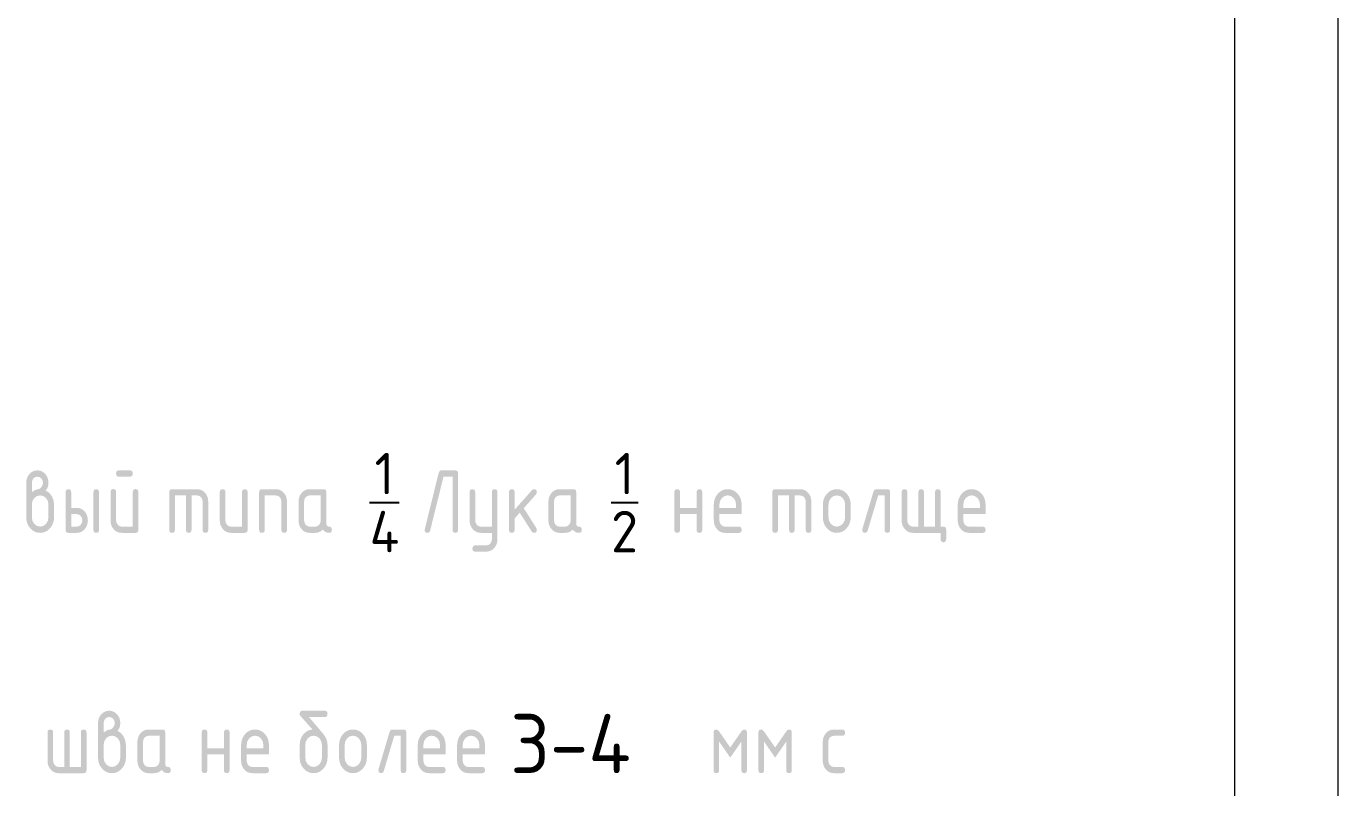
# Model space of a CAD drawing. Header units: millimetres. Extents: x 0 to 1189, y 0 to 841.
# Drawn here: x 1125.5 to 1189.1, y 104.6 to 141.5 of the extents above; entities that cross this region are included whole.
import ezdxf

# ---------------------------------------------------------------- set-up
doc = ezdxf.new("R2010")
doc.units = ezdxf.units.MM

msp = doc.modelspace()

# ---------------------------------------------------------------- hatches: boundary and pattern name
h = msp.add_hatch(color=7)
h.paths.add_polyline_path([(1125.799663, 118.887966), (1125.963237, 118.998692), (1126.112754, 119.036243), (1126.194058, 119.063735), (1126.267094, 119.142077), (1126.32132, 119.241571), (1126.338752, 119.341065), (1126.318908, 119.458612), (1126.259377, 119.557142), (1126.17194, 119.621427), (1126.067554, 119.641478), (1125.962685, 119.619773), (1125.87518, 119.557142), (1125.819025, 119.458612), (1125.799663, 119.341065)])
h.paths.add_polyline_path([(1126.470492, 118.976712), (1126.637786, 118.862679), (1126.7687, 118.697797), (1126.850142, 118.498119), (1126.877841, 118.282732), (1126.877841, 117.673088), (1126.865111, 117.522511), (1126.827267, 117.382528), (1126.764824, 117.254431), (1126.678301, 117.139511), (1126.575843, 117.042825), (1126.461811, 116.974147), (1126.337236, 116.933167), (1126.203153, 116.919577), (1126.067313, 116.933167), (1125.942428, 116.974147), (1125.828292, 117.042825), (1125.724698, 117.139511), (1125.63814, 117.256292), (1125.576697, 117.384182), (1125.540058, 117.523131), (1125.527914, 117.673088), (1125.527914, 119.341065), (1125.537836, 119.463228), (1125.567602, 119.575883), (1125.617211, 119.679029), (1125.686664, 119.772667), (1125.769355, 119.848166), (1125.859953, 119.902478), (1125.959128, 119.935293), (1126.067554, 119.9463), (1126.176264, 119.935232), (1126.276602, 119.901996), (1126.368466, 119.846538), (1126.451751, 119.768808), (1126.518974, 119.677401), (1126.567437, 119.575401), (1126.596781, 119.463168), (1126.606643, 119.341065), (1126.598159, 119.232278), (1126.572674, 119.135117), (1126.530136, 119.049843)])
h.paths.add_polyline_path([(1126.606643, 117.677498), (1126.606643, 118.282732), (1126.577773, 118.456296), (1126.489785, 118.604642), (1126.359078, 118.703516), (1126.203153, 118.735831), (1126.047228, 118.703516), (1125.916521, 118.604642), (1125.828327, 118.456296), (1125.799663, 118.282732), (1125.799663, 117.677498), (1125.828327, 117.500626), (1125.916521, 117.355588), (1126.047228, 117.254509), (1126.203153, 117.219989), (1126.359078, 117.254509), (1126.489785, 117.355588), (1126.577773, 117.502073)])
h = msp.add_hatch(color=7)
h.paths.add_polyline_path([(1130.963494, 118.887966), (1130.963494, 117.067853), (1130.95501, 117.001665), (1130.929525, 116.955474), (1130.886987, 116.928405), (1130.827343, 116.919577), (1130.153207, 116.919577), (1130.044239, 116.930041), (1129.944159, 116.961951), (1129.85338, 117.016082), (1129.772317, 117.093209), (1129.702864, 117.186847), (1129.653255, 117.289993), (1129.623489, 117.402648), (1129.613567, 117.524811), (1129.613567, 118.887966), (1129.622051, 118.954844), (1129.647536, 119.00255), (1129.690074, 119.031136), (1129.749717, 119.040653), (1129.809042, 119.031136), (1129.851417, 119.00255), (1129.876841, 118.954844), (1129.885316, 118.887966), (1129.885316, 117.524811), (1129.90516, 117.409676), (1129.964691, 117.313144), (1130.051715, 117.242795), (1130.153207, 117.219989), (1130.692296, 117.219989), (1130.692296, 118.887966), (1130.700762, 118.954844), (1130.726126, 119.00255), (1130.768337, 119.031136), (1130.827343, 119.040653), (1130.886987, 119.031136), (1130.929525, 119.00255), (1130.95501, 118.954844)])
h.paths.add_polyline_path([(1130.556145, 119.641478), (1130.017057, 119.641478), (1129.959963, 119.650995), (1129.918734, 119.67958), (1129.893731, 119.727286), (1129.885316, 119.794164), (1129.893731, 119.860723), (1129.918734, 119.908266), (1129.959963, 119.936791), (1130.017057, 119.9463), (1130.556145, 119.9463), (1130.615789, 119.936791), (1130.658327, 119.908266), (1130.683812, 119.860723), (1130.692296, 119.794164), (1130.683812, 119.727286), (1130.658327, 119.67958), (1130.615789, 119.650995)])
h = msp.add_hatch(color=7)
h.dxf.hatch_style = 2
h.paths.add_polyline_path([(1145.650177, 119.9463), (1146.328723, 119.9463), (1146.38605, 119.936791), (1146.427253, 119.908266), (1146.452126, 119.860723), (1146.460464, 119.794164), (1146.460464, 117.067853), (1146.452126, 117.001665), (1146.427253, 116.955474), (1146.38605, 116.928405), (1146.328723, 116.919577), (1146.269399, 116.928405), (1146.227024, 116.955474), (1146.201599, 117.001665), (1146.193124, 117.067853), (1146.193124, 119.641478), (1145.75601, 119.641478), (1145.10723, 117.021), (1145.061686, 116.944864), (1144.979348, 116.919577), (1144.919705, 116.928405), (1144.877167, 116.955474), (1144.851681, 117.001665), (1144.843198, 117.067853), (1144.846092, 117.089006), (1144.854773, 117.122975), (1145.514578, 119.794164), (1145.535765, 119.860723), (1145.565428, 119.908266), (1145.603565, 119.936791)])
h = msp.add_hatch(color=7)
h.paths.add_polyline_path([(1128.51558, 117.524811), (1128.505719, 117.402648), (1128.476375, 117.289993), (1128.427911, 117.186847), (1128.360689, 117.093209), (1128.277404, 117.016082), (1128.18554, 116.961951), (1128.085202, 116.930041), (1127.976492, 116.919577), (1127.573002, 116.919577), (1127.513359, 116.928405), (1127.470821, 116.955474), (1127.445335, 117.001665), (1127.436852, 117.067853), (1127.436852, 118.887966), (1127.445335, 118.952295), (1127.470821, 118.998692), (1127.513359, 119.026795), (1127.573002, 119.036243), (1127.632327, 119.026795), (1127.674701, 118.998692), (1127.700126, 118.952295), (1127.708601, 118.887966), (1127.708601, 118.130045), (1127.976492, 118.130045), (1128.085202, 118.119047), (1128.18554, 118.086293), (1128.277404, 118.032144), (1128.360689, 117.956964), (1128.427911, 117.86324), (1128.476375, 117.759904), (1128.505719, 117.64706)])
h.paths.add_polyline_path([(1128.24769, 117.524811), (1128.227846, 117.642358), (1128.168315, 117.740887), (1128.080878, 117.804001), (1127.976492, 117.825774), (1127.708601, 117.825774), (1127.708601, 117.219989), (1127.976492, 117.219989), (1128.080878, 117.242313), (1128.168315, 117.309286), (1128.227846, 117.40754)])
h.paths.add_polyline_path([(1128.786778, 118.887966), (1128.795253, 118.952295), (1128.820678, 118.998692), (1128.863053, 119.026795), (1128.922377, 119.036243), (1128.979704, 119.026795), (1129.020907, 118.998692), (1129.04578, 118.952295), (1129.054118, 118.887966), (1129.054118, 117.067853), (1129.04578, 117.001665), (1129.020907, 116.955474), (1128.979704, 116.928405), (1128.922377, 116.919577), (1128.863053, 116.928405), (1128.820678, 116.955474), (1128.795253, 117.001665), (1128.786778, 117.067853)])
h = msp.add_hatch(color=7)
h.dxf.hatch_style = 2
h.paths.add_polyline_path([(1132.598268, 119.036243), (1133.812044, 119.036243), (1133.920383, 119.025159), (1134.01937, 118.992215), (1134.109778, 118.937877), (1134.192382, 118.86261), (1134.261836, 118.768973), (1134.311445, 118.665827), (1134.341211, 118.553172), (1134.351132, 118.431009), (1134.351132, 117.067853), (1134.342649, 117.001665), (1134.317164, 116.955474), (1134.274625, 116.928405), (1134.214982, 116.919577), (1134.155658, 116.928405), (1134.113283, 116.955474), (1134.087858, 117.001665), (1134.079383, 117.067853), (1134.079383, 118.431009), (1134.060022, 118.54828), (1134.003867, 118.646534), (1133.91643, 118.711302), (1133.812044, 118.731421), (1133.540846, 118.731421), (1133.540846, 117.067853), (1133.532362, 117.001665), (1133.506877, 116.955474), (1133.464339, 116.928405), (1133.404696, 116.919577), (1133.347602, 116.928405), (1133.306373, 116.955474), (1133.28137, 117.001665), (1133.272955, 117.067853), (1133.272955, 118.731421), (1132.733867, 118.731421), (1132.733867, 117.067853), (1132.725392, 117.001665), (1132.699967, 116.955474), (1132.657592, 116.928405), (1132.598268, 116.919577), (1132.538625, 116.928405), (1132.496086, 116.955474), (1132.470601, 117.001665), (1132.462118, 117.067853), (1132.462118, 118.887966), (1132.470601, 118.952295), (1132.496086, 118.998692), (1132.538625, 119.026795)])
h = msp.add_hatch(color=7)
h.dxf.hatch_style = 2
h.paths.add_polyline_path([(1136.260308, 118.887966), (1136.260308, 117.067853), (1136.251825, 117.001665), (1136.22634, 116.955474), (1136.183801, 116.928405), (1136.124158, 116.919577), (1135.450022, 116.919577), (1135.341054, 116.930041), (1135.240974, 116.961951), (1135.150195, 117.016082), (1135.069132, 117.093209), (1134.999679, 117.186227), (1134.95007, 117.28834), (1134.920304, 117.400787), (1134.910382, 117.524811), (1134.910382, 118.887966), (1134.918866, 118.952295), (1134.944351, 118.998692), (1134.986889, 119.026795), (1135.046532, 119.036243), (1135.105857, 119.026795), (1135.148232, 118.998692), (1135.173656, 118.952295), (1135.182131, 118.887966), (1135.182131, 117.524811), (1135.201975, 117.409194), (1135.261506, 117.309286), (1135.348529, 117.242313), (1135.450022, 117.219989), (1135.98911, 117.219989), (1135.98911, 118.887966), (1135.997577, 118.952295), (1136.022941, 118.998692), (1136.065152, 119.026795), (1136.124158, 119.036243), (1136.183801, 119.026795), (1136.22634, 118.998692), (1136.251825, 118.952295)])
h = msp.add_hatch(color=7)
h.dxf.hatch_style = 2
h.paths.add_polyline_path([(1136.81932, 117.067853), (1136.81932, 118.887966), (1136.827803, 118.952295), (1136.853288, 118.998692), (1136.895827, 119.026795), (1136.95547, 119.036243), (1137.630157, 119.036243), (1137.736878, 119.025159), (1137.836105, 118.992215), (1137.927581, 118.937877), (1138.011047, 118.86261), (1138.080182, 118.768973), (1138.129627, 118.665827), (1138.159333, 118.553172), (1138.169246, 118.431009), (1138.169246, 117.067853), (1138.160762, 117.001665), (1138.135277, 116.955474), (1138.092739, 116.928405), (1138.033096, 116.919577), (1137.97409, 116.928405), (1137.931879, 116.955474), (1137.906514, 117.001665), (1137.898048, 117.067853), (1137.898048, 118.431009), (1137.878687, 118.54828), (1137.822532, 118.646534), (1137.734819, 118.711302), (1137.630157, 118.731421), (1137.091069, 118.731421), (1137.091069, 117.067853), (1137.082594, 117.001665), (1137.057169, 116.955474), (1137.014795, 116.928405), (1136.95547, 116.919577), (1136.895827, 116.928405), (1136.853288, 116.955474), (1136.827803, 117.001665)])
h = msp.add_hatch(color=7)
h.paths.add_polyline_path([(1139.806986, 118.731421), (1139.267897, 118.731421), (1139.163029, 118.709648), (1139.075523, 118.646534), (1139.019368, 118.54828), (1139.000007, 118.431009), (1139.000007, 117.524811), (1139.01985, 117.409194), (1139.079382, 117.309286), (1139.166405, 117.242313), (1139.267897, 117.219989), (1139.539095, 117.219989), (1139.641759, 117.242313), (1139.72706, 117.309286), (1139.787073, 117.40754), (1139.806986, 117.524811)])
h.paths.add_polyline_path([(1140.345523, 117.067853), (1140.337186, 117.001665), (1140.312312, 116.955474), (1140.271109, 116.928405), (1140.213783, 116.919577), (1140.122677, 116.929154), (1140.040977, 116.958162), (1139.968371, 117.007013), (1139.904551, 117.076122), (1139.824814, 117.007013), (1139.737533, 116.958162), (1139.642396, 116.929154), (1139.539095, 116.919577), (1139.267897, 116.919577), (1139.158929, 116.930041), (1139.058849, 116.961951), (1138.968071, 117.016082), (1138.887007, 117.093209), (1138.817554, 117.186227), (1138.767945, 117.28834), (1138.738179, 117.400787), (1138.728257, 117.524811), (1138.728257, 118.431009), (1138.738179, 118.553172), (1138.767945, 118.665827), (1138.817554, 118.768973), (1138.887007, 118.86261), (1138.968071, 118.937877), (1139.058849, 118.992215), (1139.158929, 119.025159), (1139.267897, 119.036243), (1139.942033, 119.036243), (1140.001677, 119.026795), (1140.044215, 118.998692), (1140.0697, 118.952295), (1140.078184, 118.887966), (1140.078184, 117.372675), (1140.086659, 117.305798), (1140.112083, 117.258092), (1140.154458, 117.229506), (1140.213783, 117.219989), (1140.271109, 117.21048), (1140.312312, 117.181955), (1140.337186, 117.134413)])
h = msp.add_hatch(color=7)
h.dxf.hatch_style = 2
h.paths.add_polyline_path([(1148.099833, 116.610345), (1148.099833, 116.919577), (1147.560744, 116.919577), (1147.451776, 116.930041), (1147.351696, 116.961951), (1147.260918, 117.016082), (1147.179855, 117.093209), (1147.110401, 117.186847), (1147.060792, 117.289993), (1147.031026, 117.402648), (1147.021105, 117.524811), (1147.021105, 118.887966), (1147.029588, 118.952295), (1147.055073, 118.998692), (1147.097611, 119.026795), (1147.157255, 119.036243), (1147.216579, 119.026795), (1147.258954, 118.998692), (1147.284379, 118.952295), (1147.292854, 118.887966), (1147.292854, 117.524811), (1147.312697, 117.409194), (1147.372229, 117.309286), (1147.459252, 117.242313), (1147.560744, 117.219989), (1148.099833, 117.219989), (1148.099833, 118.887966), (1148.108299, 118.952295), (1148.133664, 118.998692), (1148.175875, 119.026795), (1148.234881, 119.036243), (1148.294524, 119.026795), (1148.337062, 118.998692), (1148.362547, 118.952295), (1148.371031, 118.887966), (1148.371031, 116.614754), (1148.361178, 116.492591), (1148.331894, 116.379937), (1148.283594, 116.276791), (1148.21669, 116.183153), (1148.135085, 116.107654), (1148.044229, 116.053342), (1147.944382, 116.020527), (1147.835801, 116.00952), (1147.292854, 116.00952), (1147.233529, 116.019029), (1147.191154, 116.047554), (1147.16573, 116.095096), (1147.157255, 116.161656), (1147.166556, 116.216226), (1147.198596, 116.267489), (1147.241384, 116.302078), (1147.292854, 116.314342), (1147.831942, 116.314342), (1147.936604, 116.334393), (1148.024316, 116.398678), (1148.080471, 116.493556)])
h = msp.add_hatch(color=7)
h.dxf.hatch_style = 2
h.paths.add_polyline_path([(1149.202983, 118.0413), (1150.051303, 118.9938), (1150.092368, 119.026184), (1150.145009, 119.036243), (1150.204653, 119.026795), (1150.247191, 118.998692), (1150.272676, 118.952295), (1150.28116, 118.887966), (1150.270342, 118.830295), (1150.239267, 118.782133), (1149.647813, 118.113509), (1150.254701, 117.156599), (1150.28116, 117.067853), (1150.272676, 117.001665), (1150.247191, 116.955474), (1150.204653, 116.928405), (1150.145009, 116.919577), (1150.080311, 116.935355), (1150.032562, 116.982966), (1149.451581, 117.897432), (1149.202983, 117.614108), (1149.202983, 117.067853), (1149.194508, 117.001665), (1149.169083, 116.955474), (1149.126708, 116.928405), (1149.067384, 116.919577), (1149.00774, 116.928405), (1148.965202, 116.955474), (1148.939717, 117.001665), (1148.931233, 117.067853), (1148.931233, 118.887966), (1148.939717, 118.952295), (1148.965202, 118.998692), (1149.00774, 119.026795), (1149.067384, 119.036243), (1149.126708, 119.026795), (1149.169083, 118.998692), (1149.194508, 118.952295), (1149.202983, 118.887966)])
h = msp.add_hatch(color=7)
h.paths.add_polyline_path([(1151.920091, 118.731421), (1151.381002, 118.731421), (1151.276133, 118.709648), (1151.188628, 118.646534), (1151.132473, 118.54828), (1151.113111, 118.431009), (1151.113111, 117.524811), (1151.132955, 117.409194), (1151.192486, 117.309286), (1151.27951, 117.242313), (1151.381002, 117.219989), (1151.6522, 117.219989), (1151.754864, 117.242313), (1151.840164, 117.309286), (1151.900178, 117.40754), (1151.920091, 117.524811)])
h.paths.add_polyline_path([(1152.458628, 117.067853), (1152.450291, 117.001665), (1152.425417, 116.955474), (1152.384214, 116.928405), (1152.326887, 116.919577), (1152.235782, 116.929154), (1152.154081, 116.958162), (1152.081476, 117.007013), (1152.017656, 117.076122), (1151.937919, 117.007013), (1151.850637, 116.958162), (1151.755501, 116.929154), (1151.6522, 116.919577), (1151.381002, 116.919577), (1151.272034, 116.930041), (1151.171954, 116.961951), (1151.081175, 117.016082), (1151.000112, 117.093209), (1150.930659, 117.186227), (1150.88105, 117.28834), (1150.851284, 117.400787), (1150.841362, 117.524811), (1150.841362, 118.431009), (1150.851284, 118.553172), (1150.88105, 118.665827), (1150.930659, 118.768973), (1151.000112, 118.86261), (1151.081175, 118.937877), (1151.171954, 118.992215), (1151.272034, 119.025159), (1151.381002, 119.036243), (1152.055138, 119.036243), (1152.114782, 119.026795), (1152.15732, 118.998692), (1152.182805, 118.952295), (1152.191289, 118.887966), (1152.191289, 117.372675), (1152.199763, 117.305798), (1152.225188, 117.258092), (1152.267563, 117.229506), (1152.326887, 117.219989), (1152.384214, 117.21048), (1152.425417, 117.181955), (1152.450291, 117.134413)])
h = msp.add_hatch(color=7)
h.dxf.hatch_style = 2
h.paths.add_polyline_path([(1157.22067, 117.825774), (1157.22067, 117.067853), (1157.212195, 117.001665), (1157.18677, 116.955474), (1157.144395, 116.928405), (1157.085071, 116.919577), (1157.025427, 116.928405), (1156.982889, 116.955474), (1156.957404, 117.001665), (1156.948921, 117.067853), (1156.948921, 118.887966), (1156.957404, 118.952295), (1156.982889, 118.998692), (1157.025427, 119.026795), (1157.085071, 119.036243), (1157.144395, 119.026795), (1157.18677, 118.998692), (1157.212195, 118.952295), (1157.22067, 118.887966), (1157.22067, 118.130045), (1158.027649, 118.130045), (1158.027649, 118.887966), (1158.036115, 118.952295), (1158.06148, 118.998692), (1158.103691, 119.026795), (1158.162697, 119.036243), (1158.22234, 119.026795), (1158.264878, 118.998692), (1158.290363, 118.952295), (1158.298847, 118.887966), (1158.298847, 117.067853), (1158.290363, 117.001665), (1158.264878, 116.955474), (1158.22234, 116.928405), (1158.162697, 116.919577), (1158.103691, 116.928405), (1158.06148, 116.955474), (1158.036115, 117.001665), (1158.027649, 117.067853), (1158.027649, 117.825774)])
h = msp.add_hatch(color=7)
h.paths.add_polyline_path([(1159.53423, 118.735831), (1159.378305, 118.703516), (1159.247598, 118.604642), (1159.159404, 118.457743), (1159.13074, 118.282732), (1159.13074, 118.130045), (1159.93772, 118.130045), (1159.93772, 118.282732), (1159.90885, 118.457743), (1159.820862, 118.604642), (1159.690155, 118.703516)])
h.paths.add_polyline_path([(1159.13074, 117.825774), (1159.13074, 117.524811), (1159.150584, 117.409194), (1159.210115, 117.309286), (1159.297139, 117.242313), (1159.398631, 117.219989), (1160.072767, 117.219989), (1160.132411, 117.21048), (1160.174949, 117.181955), (1160.200434, 117.134413), (1160.208918, 117.067853), (1160.200434, 117.001665), (1160.174949, 116.955474), (1160.132411, 116.928405), (1160.072767, 116.919577), (1159.398631, 116.919577), (1159.289663, 116.930041), (1159.189583, 116.961951), (1159.098804, 117.016082), (1159.017741, 117.093209), (1158.948288, 117.186227), (1158.898679, 117.28834), (1158.868913, 117.400787), (1158.858991, 117.524811), (1158.858991, 118.278322), (1158.871135, 118.430828), (1158.907774, 118.571086), (1158.969217, 118.699459), (1159.055775, 118.816308), (1159.159369, 118.912995), (1159.273505, 118.981673), (1159.39839, 119.022652), (1159.53423, 119.036243), (1159.669993, 119.022713), (1159.794748, 118.982155), (1159.908858, 118.914623), (1160.012685, 118.820167), (1160.099157, 118.703636), (1160.160411, 118.575427), (1160.19686, 118.435229), (1160.208918, 118.282732), (1160.208918, 117.825774)])
h = msp.add_hatch(color=7)
h.dxf.hatch_style = 2
h.paths.add_polyline_path([(1161.833787, 119.036243), (1163.047563, 119.036243), (1163.155903, 119.025159), (1163.254889, 118.992215), (1163.345297, 118.937877), (1163.427902, 118.86261), (1163.497355, 118.768973), (1163.546964, 118.665827), (1163.57673, 118.553172), (1163.586652, 118.431009), (1163.586652, 117.067853), (1163.578168, 117.001665), (1163.552683, 116.955474), (1163.510145, 116.928405), (1163.450502, 116.919577), (1163.391177, 116.928405), (1163.348803, 116.955474), (1163.323378, 117.001665), (1163.314903, 117.067853), (1163.314903, 118.431009), (1163.295541, 118.54828), (1163.239386, 118.646534), (1163.15195, 118.711302), (1163.047563, 118.731421), (1162.776365, 118.731421), (1162.776365, 117.067853), (1162.767882, 117.001665), (1162.742397, 116.955474), (1162.699858, 116.928405), (1162.640215, 116.919577), (1162.583121, 116.928405), (1162.541892, 116.955474), (1162.516889, 117.001665), (1162.508475, 117.067853), (1162.508475, 118.731421), (1161.969386, 118.731421), (1161.969386, 117.067853), (1161.960911, 117.001665), (1161.935487, 116.955474), (1161.893112, 116.928405), (1161.833787, 116.919577), (1161.774144, 116.928405), (1161.731606, 116.955474), (1161.706121, 117.001665), (1161.697637, 117.067853), (1161.697637, 118.887966), (1161.706121, 118.952295), (1161.731606, 118.998692), (1161.774144, 119.026795)])
h = msp.add_hatch(color=7)
h.paths.add_polyline_path([(1164.147035, 117.673088), (1164.147035, 118.278322), (1164.159179, 118.430828), (1164.195817, 118.571086), (1164.257261, 118.699459), (1164.343819, 118.816308), (1164.447413, 118.912995), (1164.561549, 118.981673), (1164.686433, 119.022652), (1164.822274, 119.036243), (1164.958036, 119.022713), (1165.082792, 118.982155), (1165.196902, 118.914623), (1165.300728, 118.820167), (1165.3872, 118.703568), (1165.448454, 118.574876), (1165.484903, 118.433369), (1165.496961, 118.278322), (1165.496961, 117.673088), (1165.484231, 117.523131), (1165.446387, 117.384182), (1165.383945, 117.256292), (1165.297421, 117.139511), (1165.194964, 117.042825), (1165.080931, 116.974147), (1164.956357, 116.933167), (1164.822274, 116.919577), (1164.686433, 116.933167), (1164.561549, 116.974147), (1164.447413, 117.042825), (1164.343819, 117.139511), (1164.257261, 117.256292), (1164.195817, 117.384182), (1164.159179, 117.523131)])
h.paths.add_polyline_path([(1165.225763, 117.677498), (1165.225763, 118.282732), (1165.196893, 118.456296), (1165.108906, 118.604642), (1164.978199, 118.703516), (1164.822274, 118.735831), (1164.666349, 118.703516), (1164.535642, 118.604642), (1164.447447, 118.456296), (1164.418784, 118.282732), (1164.418784, 117.677498), (1164.447447, 117.500626), (1164.535642, 117.355588), (1164.666349, 117.254509), (1164.822274, 117.219989), (1164.978199, 117.254509), (1165.108906, 117.355588), (1165.196893, 117.502073)])
h = msp.add_hatch(color=7)
h.dxf.hatch_style = 2
h.paths.add_polyline_path([(1166.732344, 119.036243), (1167.270882, 119.036243), (1167.330525, 119.026795), (1167.373063, 118.998692), (1167.398548, 118.952295), (1167.407032, 118.887966), (1167.407032, 117.067853), (1167.398548, 117.001665), (1167.373063, 116.955474), (1167.330525, 116.928405), (1167.270882, 116.919577), (1167.211876, 116.928405), (1167.169665, 116.955474), (1167.1443, 117.001665), (1167.135834, 117.067853), (1167.135834, 118.731421), (1166.826602, 118.731421), (1166.317279, 117.021), (1166.272217, 116.944864), (1166.193256, 116.919577), (1166.133613, 116.929085), (1166.091074, 116.95761), (1166.065589, 117.005153), (1166.057106, 117.071712), (1166.065374, 117.118565), (1166.596745, 118.913322), (1166.650076, 119.006615)])
h = msp.add_hatch(color=7)
h.dxf.hatch_style = 2
h.paths.add_polyline_path([(1169.856191, 116.919577), (1168.506816, 116.919577), (1168.397848, 116.930041), (1168.297768, 116.961951), (1168.20699, 117.016082), (1168.125927, 117.093209), (1168.056473, 117.186847), (1168.006864, 117.289993), (1167.977098, 117.402648), (1167.967177, 117.524811), (1167.967177, 118.887966), (1167.97566, 118.952295), (1168.001145, 118.998692), (1168.043684, 119.026795), (1168.103327, 119.036243), (1168.162651, 119.026795), (1168.205026, 118.998692), (1168.230451, 118.952295), (1168.238926, 118.887966), (1168.238926, 117.524811), (1168.258769, 117.409194), (1168.318301, 117.309286), (1168.405324, 117.242313), (1168.506816, 117.219989), (1168.778014, 117.219989), (1168.778014, 118.887966), (1168.786429, 118.952295), (1168.811432, 118.998692), (1168.852661, 119.026795), (1168.909755, 119.036243), (1168.969398, 119.026795), (1169.011936, 118.998692), (1169.037421, 118.952295), (1169.045905, 118.887966), (1169.045905, 117.219989), (1169.584442, 117.219989), (1169.584442, 118.887966), (1169.592917, 118.952295), (1169.618342, 118.998692), (1169.660717, 119.026795), (1169.720041, 119.036243), (1169.779684, 119.026795), (1169.822223, 118.998692), (1169.847708, 118.952295), (1169.856191, 118.887966), (1169.856191, 117.219989), (1169.99179, 117.219989), (1170.048884, 117.210541), (1170.090113, 117.182437), (1170.115116, 117.136041), (1170.123531, 117.071712), (1170.123531, 116.614754), (1170.115116, 116.548195), (1170.090113, 116.500653), (1170.048884, 116.472128), (1169.99179, 116.462619), (1169.932466, 116.472128), (1169.890091, 116.500653), (1169.864666, 116.548195), (1169.856191, 116.614754)])
h = msp.add_hatch(color=7)
h.paths.add_polyline_path([(1171.359591, 118.735831), (1171.203666, 118.703516), (1171.072959, 118.604642), (1170.984764, 118.457743), (1170.956101, 118.282732), (1170.956101, 118.130045), (1171.76308, 118.130045), (1171.76308, 118.282732), (1171.73421, 118.457743), (1171.646223, 118.604642), (1171.515516, 118.703516)])
h.paths.add_polyline_path([(1170.956101, 117.825774), (1170.956101, 117.524811), (1170.975945, 117.409194), (1171.035476, 117.309286), (1171.122499, 117.242313), (1171.223992, 117.219989), (1171.898128, 117.219989), (1171.957771, 117.21048), (1172.00031, 117.181955), (1172.025795, 117.134413), (1172.034278, 117.067853), (1172.025795, 117.001665), (1172.00031, 116.955474), (1171.957771, 116.928405), (1171.898128, 116.919577), (1171.223992, 116.919577), (1171.115023, 116.930041), (1171.014943, 116.961951), (1170.924165, 117.016082), (1170.843102, 117.093209), (1170.773649, 117.186227), (1170.724039, 117.28834), (1170.694274, 117.400787), (1170.684352, 117.524811), (1170.684352, 118.278322), (1170.696496, 118.430828), (1170.733135, 118.571086), (1170.794578, 118.699459), (1170.881136, 118.816308), (1170.98473, 118.912995), (1171.098866, 118.981673), (1171.223751, 119.022652), (1171.359591, 119.036243), (1171.495353, 119.022713), (1171.620109, 118.982155), (1171.734219, 118.914623), (1171.838046, 118.820167), (1171.924517, 118.703636), (1171.985771, 118.575427), (1172.02222, 118.435229), (1172.034278, 118.282732), (1172.034278, 117.825774)])
h = msp.add_hatch(color=7)
h.paths.add_polyline_path([(1129.280461, 107.239219), (1129.444034, 107.349944), (1129.593551, 107.387496), (1129.674856, 107.414988), (1129.747892, 107.493329), (1129.802118, 107.592824), (1129.81955, 107.692318), (1129.799706, 107.809865), (1129.740175, 107.908394), (1129.652738, 107.97268), (1129.548352, 107.99273), (1129.443483, 107.971026), (1129.355978, 107.908394), (1129.299823, 107.809865), (1129.280461, 107.692318)])
h.paths.add_polyline_path([(1129.95129, 107.327965), (1130.118584, 107.213932), (1130.249498, 107.04905), (1130.33094, 106.849372), (1130.358638, 106.633985), (1130.358638, 106.02434), (1130.345909, 105.873764), (1130.308064, 105.733781), (1130.245622, 105.605684), (1130.159098, 105.490764), (1130.056641, 105.394077), (1129.942609, 105.325399), (1129.818034, 105.28442), (1129.683951, 105.270829), (1129.548111, 105.28442), (1129.423226, 105.325399), (1129.30909, 105.394077), (1129.205496, 105.490764), (1129.118938, 105.607544), (1129.057495, 105.735435), (1129.020856, 105.874384), (1129.008712, 106.02434), (1129.008712, 107.692318), (1129.018634, 107.814481), (1129.0484, 107.927136), (1129.098009, 108.030282), (1129.167462, 108.123919), (1129.250153, 108.199419), (1129.34075, 108.253731), (1129.439926, 108.286545), (1129.548352, 108.297552), (1129.657062, 108.286485), (1129.7574, 108.253248), (1129.849264, 108.197791), (1129.932549, 108.120061), (1129.999771, 108.028654), (1130.048235, 107.926653), (1130.077579, 107.814421), (1130.08744, 107.692318), (1130.078957, 107.58353), (1130.053472, 107.48637), (1130.010933, 107.401095)])
h.paths.add_polyline_path([(1130.08744, 106.02875), (1130.08744, 106.633985), (1130.05857, 106.807548), (1129.970583, 106.955894), (1129.839876, 107.054769), (1129.683951, 107.087084), (1129.528026, 107.054769), (1129.397319, 106.955894), (1129.309124, 106.807548), (1129.280461, 106.633985), (1129.280461, 106.02875), (1129.309124, 105.851879), (1129.397319, 105.70684), (1129.528026, 105.605761), (1129.683951, 105.571242), (1129.839876, 105.605761), (1129.970583, 105.70684), (1130.05857, 105.853326)])
h = msp.add_hatch(color=7)
h.paths.add_polyline_path([(1140.134012, 106.629575), (1140.134012, 106.02434), (1140.121282, 105.874384), (1140.083438, 105.735435), (1140.020995, 105.607544), (1139.934472, 105.490764), (1139.832015, 105.394077), (1139.717982, 105.325399), (1139.593407, 105.28442), (1139.459324, 105.270829), (1139.323484, 105.28442), (1139.198599, 105.325399), (1139.084463, 105.394077), (1138.980869, 105.490764), (1138.894311, 105.607544), (1138.832868, 105.735435), (1138.796229, 105.874384), (1138.784085, 106.02434), (1138.784085, 106.633985), (1138.806005, 106.844962), (1138.871798, 107.027001), (1138.981515, 107.179688), (1139.13521, 107.302609), (1139.27322, 107.367376), (1139.402549, 107.387496), (1138.810544, 108.05612), (1138.790493, 108.09126), (1138.784085, 108.145417), (1138.792569, 108.211976), (1138.818054, 108.259518), (1138.860592, 108.288044), (1138.920236, 108.297552), (1140.002271, 108.297552), (1140.059365, 108.288044), (1140.100594, 108.259518), (1140.125597, 108.211976), (1140.134012, 108.145417), (1140.125597, 108.078539), (1140.100594, 108.030833), (1140.059365, 108.002247), (1140.002271, 107.99273), (1139.232775, 107.99273), (1139.911872, 107.192917), (1140.008438, 107.060246), (1140.077925, 106.922408), (1140.119921, 106.778989)])
h.paths.add_polyline_path([(1139.862814, 106.02875), (1139.862814, 106.633985), (1139.833944, 106.807548), (1139.745956, 106.955894), (1139.615249, 107.054769), (1139.459324, 107.087084), (1139.303399, 107.054769), (1139.172692, 106.955894), (1139.084498, 106.807548), (1139.055835, 106.633985), (1139.055835, 106.02875), (1139.084498, 105.851879), (1139.172692, 105.70684), (1139.303399, 105.605761), (1139.459324, 105.571242), (1139.615249, 105.605761), (1139.745956, 105.70684), (1139.833944, 105.853326)])
h = msp.add_hatch(color=7)
h.dxf.hatch_style = 2
h.paths.add_polyline_path([(1128.314161, 105.270829), (1127.089361, 105.270829), (1126.985457, 105.281294), (1126.888994, 105.313204), (1126.800386, 105.367335), (1126.720047, 105.444462), (1126.650594, 105.537281), (1126.600984, 105.638007), (1126.571219, 105.746692), (1126.561297, 105.863386), (1126.561297, 107.239219), (1126.56978, 107.303547), (1126.595265, 107.349944), (1126.637804, 107.378048), (1126.697447, 107.387496), (1126.756772, 107.378048), (1126.799146, 107.349944), (1126.824571, 107.303547), (1126.833046, 107.239219), (1126.833046, 105.876064), (1126.85289, 105.760446), (1126.912421, 105.660538), (1126.999444, 105.593566), (1127.100937, 105.571242), (1127.372135, 105.571242), (1127.372135, 107.239219), (1127.380549, 107.303547), (1127.405552, 107.349944), (1127.446781, 107.378048), (1127.503875, 107.387496), (1127.563518, 107.378048), (1127.606056, 107.349944), (1127.631542, 107.303547), (1127.640025, 107.239219), (1127.640025, 105.571242), (1128.178562, 105.571242), (1128.178562, 107.239219), (1128.187037, 107.303547), (1128.212462, 107.349944), (1128.254837, 107.378048), (1128.314161, 107.387496), (1128.373805, 107.378048), (1128.416343, 107.349944), (1128.441828, 107.303547), (1128.450312, 107.239219), (1128.450312, 105.419106), (1128.441828, 105.352917), (1128.416343, 105.306727), (1128.373805, 105.279657)])
h = msp.add_hatch(color=7)
h.paths.add_polyline_path([(1131.995529, 107.082674), (1131.45644, 107.082674), (1131.351571, 107.060901), (1131.264066, 106.997787), (1131.207911, 106.899533), (1131.18855, 106.782261), (1131.18855, 105.876064), (1131.208393, 105.760446), (1131.267925, 105.660538), (1131.354948, 105.593566), (1131.45644, 105.571242), (1131.727638, 105.571242), (1131.830302, 105.593566), (1131.915603, 105.660538), (1131.975616, 105.758793), (1131.995529, 105.876064)])
h.paths.add_polyline_path([(1132.534066, 105.419106), (1132.525729, 105.352917), (1132.500855, 105.306727), (1132.459652, 105.279657), (1132.402326, 105.270829), (1132.31122, 105.280407), (1132.22952, 105.309414), (1132.156914, 105.358266), (1132.093094, 105.427374), (1132.013357, 105.358266), (1131.926076, 105.309414), (1131.830939, 105.280407), (1131.727638, 105.270829), (1131.45644, 105.270829), (1131.347472, 105.281294), (1131.247392, 105.313204), (1131.156614, 105.367335), (1131.07555, 105.444462), (1131.006097, 105.53748), (1130.956488, 105.639592), (1130.926722, 105.75204), (1130.9168, 105.876064), (1130.9168, 106.782261), (1130.926722, 106.904425), (1130.956488, 107.017079), (1131.006097, 107.120225), (1131.07555, 107.213863), (1131.156614, 107.28913), (1131.247392, 107.343468), (1131.347472, 107.376411), (1131.45644, 107.387496), (1132.130576, 107.387496), (1132.19022, 107.378048), (1132.232758, 107.349944), (1132.258243, 107.303547), (1132.266727, 107.239219), (1132.266727, 105.723928), (1132.275202, 105.65705), (1132.300626, 105.609344), (1132.343001, 105.580759), (1132.402326, 105.571242), (1132.459652, 105.561733), (1132.500855, 105.533208), (1132.525729, 105.485665)])
h = msp.add_hatch(color=7)
h.dxf.hatch_style = 2
h.paths.add_polyline_path([(1134.307118, 106.177027), (1134.307118, 105.419106), (1134.298643, 105.352917), (1134.273218, 105.306727), (1134.230844, 105.279657), (1134.171519, 105.270829), (1134.111876, 105.279657), (1134.069337, 105.306727), (1134.043852, 105.352917), (1134.035369, 105.419106), (1134.035369, 107.239219), (1134.043852, 107.303547), (1134.069337, 107.349944), (1134.111876, 107.378048), (1134.171519, 107.387496), (1134.230844, 107.378048), (1134.273218, 107.349944), (1134.298643, 107.303547), (1134.307118, 107.239219), (1134.307118, 106.481298), (1135.114097, 106.481298), (1135.114097, 107.239219), (1135.122563, 107.303547), (1135.147928, 107.349944), (1135.190139, 107.378048), (1135.249145, 107.387496), (1135.308788, 107.378048), (1135.351326, 107.349944), (1135.376811, 107.303547), (1135.385295, 107.239219), (1135.385295, 105.419106), (1135.376811, 105.352917), (1135.351326, 105.306727), (1135.308788, 105.279657), (1135.249145, 105.270829), (1135.190139, 105.279657), (1135.147928, 105.306727), (1135.122563, 105.352917), (1135.114097, 105.419106), (1135.114097, 106.177027)])
h = msp.add_hatch(color=7)
h.paths.add_polyline_path([(1136.618696, 107.087084), (1136.462771, 107.054769), (1136.332064, 106.955894), (1136.243869, 106.808995), (1136.215206, 106.633985), (1136.215206, 106.481298), (1137.022185, 106.481298), (1137.022185, 106.633985), (1136.993316, 106.808995), (1136.905328, 106.955894), (1136.774621, 107.054769)])
h.paths.add_polyline_path([(1136.215206, 106.177027), (1136.215206, 105.876064), (1136.23505, 105.760446), (1136.294581, 105.660538), (1136.381604, 105.593566), (1136.483097, 105.571242), (1137.157233, 105.571242), (1137.216876, 105.561733), (1137.259415, 105.533208), (1137.2849, 105.485665), (1137.293383, 105.419106), (1137.2849, 105.352917), (1137.259415, 105.306727), (1137.216876, 105.279657), (1137.157233, 105.270829), (1136.483097, 105.270829), (1136.374129, 105.281294), (1136.274049, 105.313204), (1136.18327, 105.367335), (1136.102207, 105.444462), (1136.032754, 105.53748), (1135.983145, 105.639592), (1135.953379, 105.75204), (1135.943457, 105.876064), (1135.943457, 106.629575), (1135.955601, 106.782081), (1135.99224, 106.922339), (1136.053683, 107.050712), (1136.140241, 107.167561), (1136.243835, 107.264248), (1136.357971, 107.332926), (1136.482856, 107.373905), (1136.618696, 107.387496), (1136.754458, 107.373965), (1136.879214, 107.333408), (1136.993324, 107.265875), (1137.097151, 107.171419), (1137.183623, 107.054889), (1137.244876, 106.92668), (1137.281326, 106.786482), (1137.293383, 106.633985), (1137.293383, 106.177027)])
h = msp.add_hatch(color=7)
h.paths.add_polyline_path([(1140.692174, 106.02434), (1140.692174, 106.629575), (1140.704318, 106.782081), (1140.740956, 106.922339), (1140.8024, 107.050712), (1140.888958, 107.167561), (1140.992552, 107.264248), (1141.106688, 107.332926), (1141.231572, 107.373905), (1141.367412, 107.387496), (1141.503175, 107.373965), (1141.627931, 107.333408), (1141.742041, 107.265875), (1141.845867, 107.171419), (1141.932339, 107.05482), (1141.993593, 106.926129), (1142.030042, 106.784621), (1142.0421, 106.629575), (1142.0421, 106.02434), (1142.02937, 105.874384), (1141.991526, 105.735435), (1141.929084, 105.607544), (1141.84256, 105.490764), (1141.740103, 105.394077), (1141.62607, 105.325399), (1141.501496, 105.28442), (1141.367412, 105.270829), (1141.231572, 105.28442), (1141.106688, 105.325399), (1140.992552, 105.394077), (1140.888958, 105.490764), (1140.8024, 105.607544), (1140.740956, 105.735435), (1140.704318, 105.874384)])
h.paths.add_polyline_path([(1141.770902, 106.02875), (1141.770902, 106.633985), (1141.742032, 106.807548), (1141.654044, 106.955894), (1141.523338, 107.054769), (1141.367412, 107.087084), (1141.211487, 107.054769), (1141.080781, 106.955894), (1140.992586, 106.807548), (1140.963923, 106.633985), (1140.963923, 106.02875), (1140.992586, 105.851879), (1141.080781, 105.70684), (1141.211487, 105.605761), (1141.367412, 105.571242), (1141.523338, 105.605761), (1141.654044, 105.70684), (1141.742032, 105.853326)])
h = msp.add_hatch(color=7)
h.dxf.hatch_style = 2
h.paths.add_polyline_path([(1143.275501, 107.387496), (1143.814038, 107.387496), (1143.873681, 107.378048), (1143.91622, 107.349944), (1143.941705, 107.303547), (1143.950188, 107.239219), (1143.950188, 105.419106), (1143.941705, 105.352917), (1143.91622, 105.306727), (1143.873681, 105.279657), (1143.814038, 105.270829), (1143.755032, 105.279657), (1143.712821, 105.306727), (1143.687457, 105.352917), (1143.67899, 105.419106), (1143.67899, 107.082674), (1143.369759, 107.082674), (1142.860436, 105.372253), (1142.815374, 105.296116), (1142.736412, 105.270829), (1142.676769, 105.280338), (1142.634231, 105.308863), (1142.608746, 105.356405), (1142.600262, 105.422965), (1142.60853, 105.469818), (1143.139902, 107.264575), (1143.193232, 107.357868)])
h = msp.add_hatch(color=7)
h.paths.add_polyline_path([(1145.183589, 107.087084), (1145.027664, 107.054769), (1144.896957, 106.955894), (1144.808763, 106.808995), (1144.7801, 106.633985), (1144.7801, 106.481298), (1145.587079, 106.481298), (1145.587079, 106.633985), (1145.558209, 106.808995), (1145.470221, 106.955894), (1145.339514, 107.054769)])
h.paths.add_polyline_path([(1144.7801, 106.177027), (1144.7801, 105.876064), (1144.799943, 105.760446), (1144.859475, 105.660538), (1144.946498, 105.593566), (1145.04799, 105.571242), (1145.722127, 105.571242), (1145.78177, 105.561733), (1145.824308, 105.533208), (1145.849793, 105.485665), (1145.858277, 105.419106), (1145.849793, 105.352917), (1145.824308, 105.306727), (1145.78177, 105.279657), (1145.722127, 105.270829), (1145.04799, 105.270829), (1144.939022, 105.281294), (1144.838942, 105.313204), (1144.748164, 105.367335), (1144.6671, 105.444462), (1144.597647, 105.53748), (1144.548038, 105.639592), (1144.518272, 105.75204), (1144.50835, 105.876064), (1144.50835, 106.629575), (1144.520494, 106.782081), (1144.557133, 106.922339), (1144.618576, 107.050712), (1144.705134, 107.167561), (1144.808728, 107.264248), (1144.922864, 107.332926), (1145.047749, 107.373905), (1145.183589, 107.387496), (1145.319352, 107.373965), (1145.444107, 107.333408), (1145.558217, 107.265875), (1145.662044, 107.171419), (1145.748516, 107.054889), (1145.80977, 106.92668), (1145.846219, 106.786482), (1145.858277, 106.633985), (1145.858277, 106.177027)])
h = msp.add_hatch(color=7)
h.paths.add_polyline_path([(1147.091678, 107.087084), (1146.935753, 107.054769), (1146.805046, 106.955894), (1146.716851, 106.808995), (1146.688188, 106.633985), (1146.688188, 106.481298), (1147.495167, 106.481298), (1147.495167, 106.633985), (1147.466297, 106.808995), (1147.378309, 106.955894), (1147.247603, 107.054769)])
h.paths.add_polyline_path([(1146.688188, 106.177027), (1146.688188, 105.876064), (1146.708032, 105.760446), (1146.767563, 105.660538), (1146.854586, 105.593566), (1146.956079, 105.571242), (1147.630215, 105.571242), (1147.689858, 105.561733), (1147.732396, 105.533208), (1147.757881, 105.485665), (1147.766365, 105.419106), (1147.757881, 105.352917), (1147.732396, 105.306727), (1147.689858, 105.279657), (1147.630215, 105.270829), (1146.956079, 105.270829), (1146.84711, 105.281294), (1146.74703, 105.313204), (1146.656252, 105.367335), (1146.575189, 105.444462), (1146.505736, 105.53748), (1146.456126, 105.639592), (1146.426361, 105.75204), (1146.416439, 105.876064), (1146.416439, 106.629575), (1146.428583, 106.782081), (1146.465221, 106.922339), (1146.526665, 107.050712), (1146.613223, 107.167561), (1146.716817, 107.264248), (1146.830953, 107.332926), (1146.955837, 107.373905), (1147.091678, 107.387496), (1147.22744, 107.373965), (1147.352196, 107.333408), (1147.466306, 107.265875), (1147.570132, 107.171419), (1147.656604, 107.054889), (1147.717858, 106.92668), (1147.754307, 106.786482), (1147.766365, 106.633985), (1147.766365, 106.177027)])
h = msp.add_hatch(color=7)
h.dxf.hatch_style = 2
h.paths.add_polyline_path([(1159.657163, 106.02434), (1159.118074, 106.803208), (1159.118074, 105.419106), (1159.109599, 105.352917), (1159.084174, 105.306727), (1159.0418, 105.279657), (1158.982475, 105.270829), (1158.922832, 105.279657), (1158.880294, 105.306727), (1158.854809, 105.352917), (1158.846325, 105.419106), (1158.846325, 107.239219), (1158.854809, 107.303547), (1158.880294, 107.349944), (1158.922832, 107.378048), (1158.982475, 107.387496), (1159.050275, 107.364689), (1159.118074, 107.29434), (1159.657163, 106.515473), (1160.196251, 107.29434), (1160.264051, 107.364689), (1160.33185, 107.387496), (1160.389177, 107.378048), (1160.43038, 107.349944), (1160.455253, 107.303547), (1160.463591, 107.239219), (1160.463591, 105.419106), (1160.455253, 105.352917), (1160.43038, 105.306727), (1160.389177, 105.279657), (1160.33185, 105.270829), (1160.272526, 105.279657), (1160.230151, 105.306727), (1160.204726, 105.352917), (1160.196251, 105.419106), (1160.196251, 106.803208)])
h = msp.add_hatch(color=7)
h.dxf.hatch_style = 2
h.paths.add_polyline_path([(1161.833029, 106.02434), (1161.29394, 106.803208), (1161.29394, 105.419106), (1161.285465, 105.352917), (1161.26004, 105.306727), (1161.217666, 105.279657), (1161.158341, 105.270829), (1161.098698, 105.279657), (1161.05616, 105.306727), (1161.030675, 105.352917), (1161.022191, 105.419106), (1161.022191, 107.239219), (1161.030675, 107.303547), (1161.05616, 107.349944), (1161.098698, 107.378048), (1161.158341, 107.387496), (1161.226141, 107.364689), (1161.29394, 107.29434), (1161.833029, 106.515473), (1162.372117, 107.29434), (1162.439917, 107.364689), (1162.507716, 107.387496), (1162.565043, 107.378048), (1162.606246, 107.349944), (1162.63112, 107.303547), (1162.639457, 107.239219), (1162.639457, 105.419106), (1162.63112, 105.352917), (1162.606246, 105.306727), (1162.565043, 105.279657), (1162.507716, 105.270829), (1162.448392, 105.279657), (1162.406017, 105.306727), (1162.380592, 105.352917), (1162.372117, 105.419106), (1162.372117, 106.803208)])
h = msp.add_hatch(color=7)
h.dxf.hatch_style = 2
h.paths.add_polyline_path([(1164.411869, 106.782261), (1164.411869, 105.876064), (1164.431713, 105.760446), (1164.491244, 105.660538), (1164.578267, 105.593566), (1164.679759, 105.571242), (1165.082698, 105.571242), (1165.142341, 105.561733), (1165.184879, 105.533208), (1165.210364, 105.485665), (1165.218848, 105.419106), (1165.210364, 105.352917), (1165.184879, 105.306727), (1165.142341, 105.279657), (1165.082698, 105.270829), (1164.679759, 105.270829), (1164.570791, 105.281294), (1164.470711, 105.313204), (1164.379933, 105.367335), (1164.29887, 105.444462), (1164.229417, 105.53748), (1164.179807, 105.639592), (1164.150042, 105.75204), (1164.14012, 105.876064), (1164.14012, 106.782261), (1164.150042, 106.904425), (1164.179807, 107.017079), (1164.229417, 107.120225), (1164.29887, 107.213863), (1164.379933, 107.28913), (1164.470711, 107.343468), (1164.570791, 107.376411), (1164.679759, 107.387496), (1165.082698, 107.387496), (1165.142341, 107.377987), (1165.184879, 107.349462), (1165.210364, 107.30192), (1165.218848, 107.23536), (1165.210364, 107.168483), (1165.184879, 107.120777), (1165.142341, 107.092191), (1165.082698, 107.082674), (1164.679759, 107.082674), (1164.574891, 107.060901), (1164.487385, 106.997787), (1164.43123, 106.899533)])

# ---------------------------------------------------------------- linework, layer by layer
at = {"color": 7, "lineweight": 0}
for p, q in [((1189.107153, 840.985282), (1189.107153, -0.006567)), ((1184.111809, 4.988778), (1184.111809, 588.936038))]:
    msp.add_line(p, q, dxfattribs=at)
msp.add_lwpolyline([(1184.111809, 4.988778), (1184.111809, 835.989938)], dxfattribs=at)
msp.add_lwpolyline([(1184.111809, 4.988778), (1184.111809, 835.989938)], dxfattribs=at)

# ---------------------------------------------------------------- texts
at = {"color": 7, "char_height": 2.868995, "width": 14.17737362, "attachment_point": 1}
for s, insert in [('\\A1;{\\fGOSTCommon|b0|i0|c204|p0;\\H0.7x;\\S1/4;\\fGOSTCommon|b0|i0|c0|p0;\\H1.42857x; }', (1142.17417, 120.79643)), ('\\A1;{\\fGOSTCommon|b0|i0|c204|p0;\\H0.7x;\\S1/2;\\fGOSTCommon|b0|i0|c0|p0;\\H1.42857x; }', (1153.877352, 120.79643))]:
    msp.add_mtext(s, dxfattribs=dict(at, insert=insert))
at = {"color": 7, "char_height": 2.868995, "attachment_point": 1}
for s, insert in [('{\\fGOSTCommon|b0|i0|c0; }', (1172.332508, 119.788576)), ('{\\fGOSTCommon|b0|i0|c0;3-4 }', (1148.988678, 108.13983)), ('{\\fGOSTCommon|b0|i0|c0; }', (1162.84623, 108.13983))]:
    msp.add_mtext(s, dxfattribs=dict(at, insert=insert))

doc.saveas('drawing.dxf')
